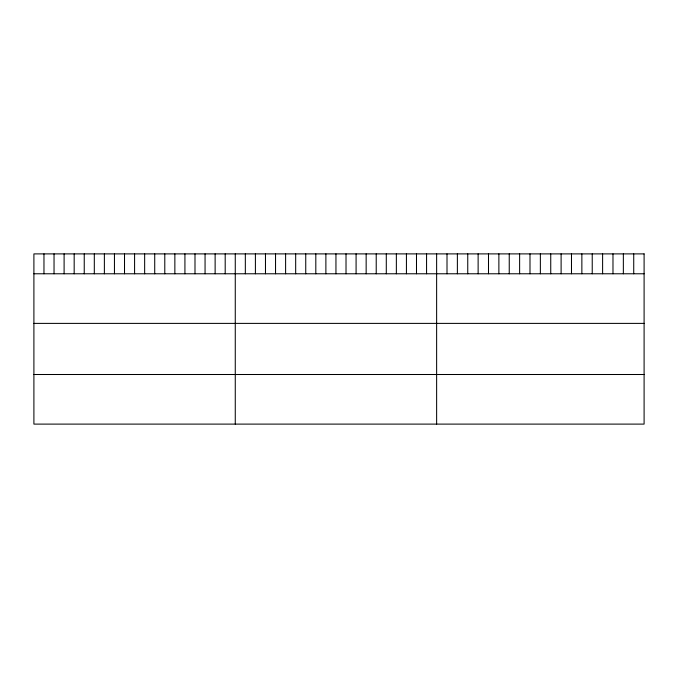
<?xml version="1.0" encoding="UTF-8"?>
<svg xmlns="http://www.w3.org/2000/svg" width="678" height="678" viewBox="0 0 678 678"><rect width="100%" height="100%" fill="white"/><g stroke="black" fill="none" stroke-linecap="round" stroke-linejoin="round"><path stroke-width="1.02" d="M33.9 273.776L644.1 273.776M33.9 323.389L644.1 323.389M33.9 374.502L644.1 374.502M633.727 253.894L633.727 273.776M623.353 253.894L623.353 273.776M612.98 253.894L612.98 273.776M602.606 253.894L602.606 273.776M592.233 253.894L592.233 273.776M581.86 253.894L581.86 273.776M571.486 253.894L571.486 273.776M561.113 253.894L561.113 273.776M550.739 253.894L550.739 273.776M540.366 253.894L540.366 273.776M529.993 253.894L529.993 273.776M519.619 253.894L519.619 273.776M509.246 253.894L509.246 273.776M498.872 253.894L498.872 273.776M488.499 253.894L488.499 273.776M478.126 253.894L478.126 273.776M467.752 253.894L467.752 273.776M457.379 253.894L457.379 273.776M447.005 253.894L447.005 273.776M436.632 253.894L436.632 424.106M426.564 253.894L426.564 273.776M416.495 253.894L416.495 273.776M406.427 253.894L406.427 273.776M396.359 253.894L396.359 273.776M386.291 253.894L386.291 273.776M376.222 253.894L376.222 273.776M366.154 253.894L366.154 273.776M356.086 253.894L356.086 273.776M346.017 253.894L346.017 273.776M335.949 253.894L335.949 273.776M325.881 253.894L325.881 273.776M315.812 253.894L315.812 273.776M305.744 253.894L305.744 273.776M295.676 253.894L295.676 273.776M285.608 253.894L285.608 273.776M275.539 253.894L275.539 273.776M265.471 253.894L265.471 273.776M255.403 253.894L255.403 273.776M245.334 253.894L245.334 273.776M235.266 253.894L235.266 424.106M225.198 253.894L225.198 273.776M215.129 253.894L215.129 273.776M205.061 253.894L205.061 273.776M194.993 253.894L194.993 273.776M184.924 253.894L184.924 273.776M174.856 253.894L174.856 273.776M164.788 253.894L164.788 273.776M154.72 253.894L154.72 273.776M144.651 253.894L144.651 273.776M134.583 253.894L134.583 273.776M124.515 253.894L124.515 273.776M114.446 253.894L114.446 273.776M104.378 253.894L104.378 273.776M94.31 253.894L94.31 273.776M84.242 253.894L84.242 273.776M74.173 253.894L74.173 273.776M64.105 253.894L64.105 273.776M54.037 253.894L54.037 273.776M43.968 253.894L43.968 273.776M644.1 253.894L33.9 253.894L33.9 424.106L644.1 424.106L644.1 253.894"/></g></svg>
